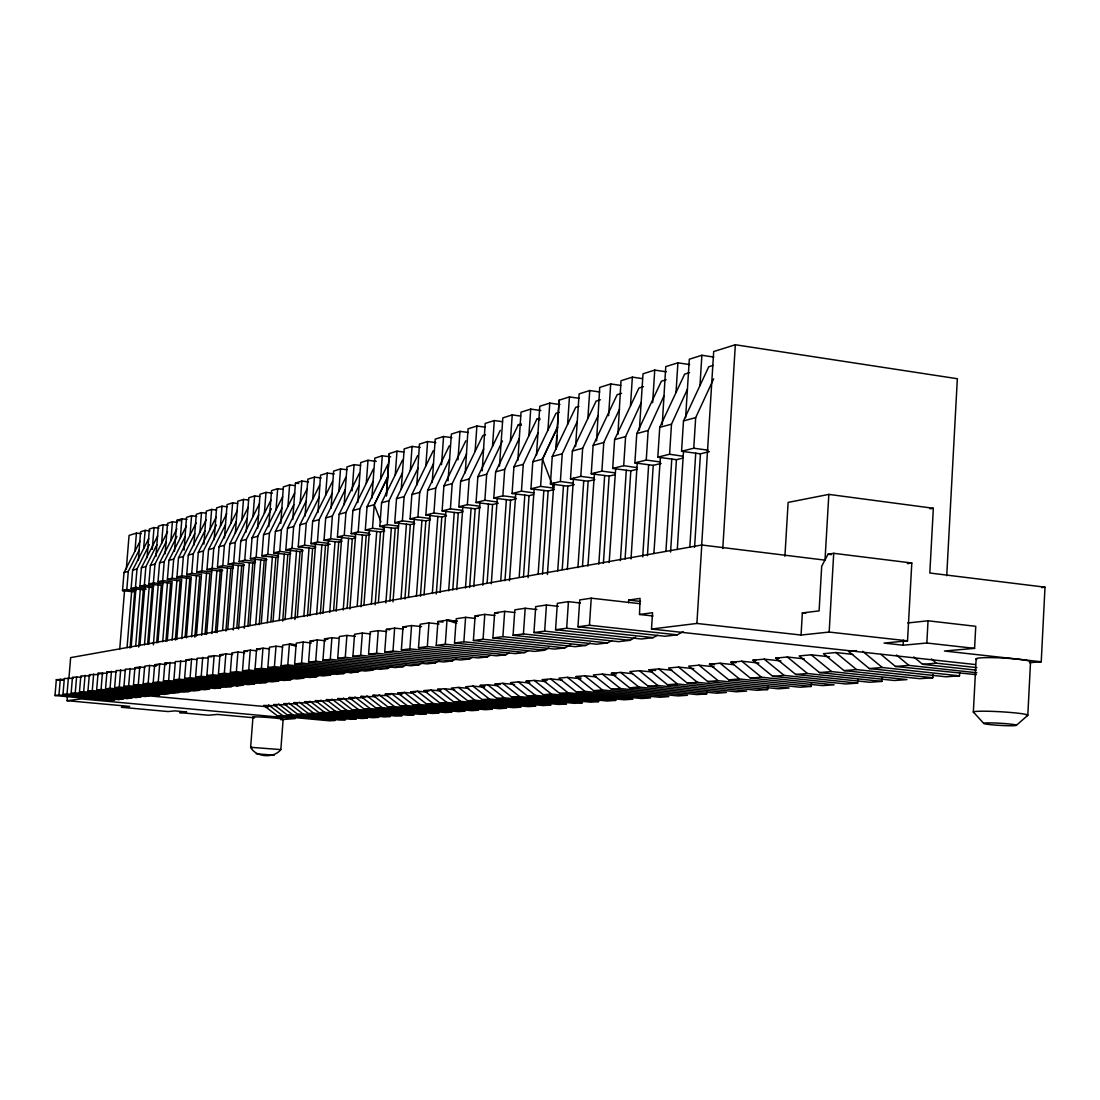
<?xml version="1.0" encoding="UTF-8"?>
<svg xmlns="http://www.w3.org/2000/svg" width="1100" height="1100" viewBox="0 0 1100 1100"><rect width="100%" height="100%" fill="white"/><g stroke="black" fill="none" stroke-linecap="round" stroke-linejoin="round"><path stroke-width="1.5" d="M617.925 434.294L621.005 380.71L632.362 377.135L642.139 378.565M1029.463 662.668L1041.233 661.774L1045 587.166L929.816 573.018L933.336 508.269L828.836 494.395L788.122 502.411L784.919 556.298M596.585 440.811L599.72 387.406L610.706 383.955L620.812 385.413M1041.233 661.774L944.446 651.007L974.586 648.368L975.755 626.312L928.029 620.799L907.747 622.957M976.154 658.845L973.349 712.003L983.661 723.332M556.215 449.226L559.144 400.166L569.442 396.921L579.288 398.324M628.513 602.745L628.691 600.077L640.062 598.414L639.499 614.474L652.548 612.714L651.502 629.021L696.891 623.452L801.061 635.044L802.354 612.92L819.101 610.885L821.7 566.252L828.011 554.221L833.718 553.314L911.804 563.007L907.527 640.846L884.056 643.087L903.155 645.219L926.832 643.019L928.029 620.799M852.72 654.376L835.876 652.534L823.446 653.689L843.975 670.601L919.779 678.686L932.814 677.751L932.979 674.52M946.729 575.74L957.344 378.73L735.336 344.754L713.68 351.56L701.663 545.449M856.529 650.623L848.513 651.365L869.303 668.566L946.055 676.803L959.503 675.854L959.681 672.567M804.306 658.845L787.352 657.016L775.706 658.102L795.699 674.465L869.688 682.261L881.911 681.395L882.104 678.04M903.155 645.219L903.43 640.159M465.259 472.78L468.036 428.821L476.891 426.03L484.99 427.13M482.199 470.841L485.183 423.431L494.299 420.558L502.494 421.685M653.881 553.451L660.413 456.871M662.241 424.82L665.761 366.63L677.902 362.821L689.631 364.567M828.836 494.395L825.014 560.134L701.786 544.995L70.648 657.621L68.984 677.49M801.061 635.044L829.166 632.06L833.718 553.314M780.973 660.949L764.225 659.161L752.936 660.206L772.681 676.308L845.79 683.966L857.643 683.127L857.835 679.814M693.866 668.676L678.535 667.081L668.525 668.002L687.335 683.155L757.089 690.305L767.621 689.549L767.814 686.194M733.576 664.661L720.088 663.231L709.459 664.221L728.723 679.841L800.126 687.225L811.291 686.428L811.47 683.224M386.485 495.729L389.29 453.585L396.99 451.165L403.769 452.045M416.804 485.114L419.471 444.084L427.598 441.54L435.82 442.626M559.116 412.376L555.981 413.325L532.799 461.752L530.942 488.812L540.595 486.406L553.575 488.07L553.891 483.01L547.401 574.489M556.064 447.604L556.779 435.806M509.465 580.745L515.735 494.038M517.839 460.405L521.043 412.156L530.723 409.104L540.801 410.506M713.171 365.434L708.73 366.781L683.485 420.929L681.56 451.261L693.756 448.223L695.681 417.615L713.666 378.812M689.824 547.305L695.736 453.186M699.971 385.55L701.882 355.272L713.763 357.074M694.581 547.305L700.439 453.832L709.308 451.674M696.891 623.452L701.786 544.995M632.514 673.654L620.606 672.43L611.421 673.283L629.571 687.789L697.001 694.595L706.668 693.908L706.874 690.69M722.782 548.584L735.336 344.754M317.982 512.504L320.554 475.2L327.291 473.082L334.084 473.935M331.045 508.365L333.603 471.103L340.519 468.916L346.995 469.741M631.015 558.938L637.271 462.495M639.361 430.1L643.019 373.794L654.748 370.095L666.311 371.8M666.146 379.761L661.402 381.205L636.776 433.579L634.879 462.908L646.25 460.061L648.148 430.499L663.877 396.138M642.716 556.861L648.656 464.736M652.644 402.71L654.748 370.095M647.433 555.624L653.235 465.355L661.114 463.43M682.962 458.095L676.431 459.69L657.814 457.188L659.725 427.364L684.654 374.124L689.562 372.625M657.814 457.188L669.584 454.245L671.495 424.174L687.418 389.235M665.926 551.306L671.784 459.071M676.019 392.576L677.902 362.821M670.574 552.09L676.431 459.69M677.284 549.533L683.499 451.248M685.616 417.725L689.315 359.232L701.882 355.272M280.775 523.38L283.36 486.901L289.603 484.935L294.539 485.54M424.05 594.935L430.045 515.02M432.19 482.515L435.201 439.147L443.561 436.521L451.88 437.621M683.059 631.702L677.174 634.851L665.046 636.254L577.954 626.766L579.741 599.926L591.236 598.18L640.2 603.721M582.477 566.514L588.143 481.236L594.798 479.614M615.024 474.678L609.125 476.121L591.25 473.77L593.134 445.404L617.169 394.68L621.61 393.332M587.936 566.101L594.454 473.041M577.954 626.766L589.449 625.254L591.236 598.18M591.25 473.77L601.893 471.13L603.776 442.516L619.575 409.118M598.826 564.176L604.67 475.53M608.616 415.69L610.706 383.955M603.391 563.379L609.125 476.121M636.914 469.342L630.809 470.828L612.7 468.435L614.598 439.587L638.921 388.053L643.5 386.664M609.152 562.581L615.725 467.871M612.7 468.435L623.7 465.685L625.598 436.604L641.135 402.806M620.414 560.587L626.299 470.223M630.479 405.928L632.362 377.135M545.889 681.587L534.215 680.419L526.185 681.161L543.345 694.705L607.214 701.002L615.67 700.398L615.876 697.152M625.089 559.006L630.809 470.828M257.62 528.192L260.04 494.23L265.994 492.36L272.429 493.144M378.4 602.566L384.23 526.281M386.293 495.784L389.29 453.585M540.595 486.406L542.465 459.14L557.301 427.377L559.144 400.166M635.635 637.285L629.915 640.337L618.599 641.644L533.954 632.555L535.714 606.636L546.439 605L558.332 606.334M538.148 574.214L543.84 490.462M547.938 430.127L549.78 403.109L559.982 404.553M542.493 574.145L548.13 491.013L554.373 489.486M574.269 484.632L567.82 486.2L550.413 483.959L552.269 456.473L575.74 407.316L578.971 406.326M533.954 632.555L544.665 631.152L546.439 605M550.413 483.959L560.381 481.47L562.237 453.777L577.252 421.534M557.727 570.982L563.475 485.636M567.6 424.366L569.442 396.921M657.484 635.319L653.125 637.643L641.424 639.004L555.569 629.709L557.342 603.336L568.439 601.645L580.388 603.02M562.224 569.539L567.82 486.2M588.143 481.236L570.501 478.954L572.371 451.027L596.118 401.101L600.408 399.795M567.339 569.525L573.457 478.266M575.575 446.559L579.109 393.882L589.737 390.541L599.72 391.971M555.569 629.709L566.665 628.251L568.439 601.645M570.501 478.954L580.8 476.382L582.67 448.236L598.276 415.374M577.94 567.641L583.743 480.672M587.881 418.413L589.737 390.541M203.899 544.143L206.333 511.115L211.64 509.451L216.508 510.029M349.855 609.056L355.712 533.266M357.83 502.562L360.717 462.564L367.991 460.281L376.283 461.354M484.797 614.391L475.118 615.876L473.385 640.516L483.065 639.251L484.797 614.391L494.849 615.519M487.107 583.33L492.594 504.556L498.3 503.168M516.423 498.74L510.551 500.184L493.79 498.066L495.619 471.831L518.279 424.82L521.221 423.926M491.301 583.729L497.228 498.534M499.482 466.084L502.837 417.876L512.229 414.92L520.534 416.061M590.232 643.101L585.805 645.452L575.231 646.676L492.896 637.959L494.643 612.893L504.652 611.366L514.827 612.521M493.79 498.066L502.865 495.811L504.707 469.37L519.214 438.543M500.761 580.621L506.371 499.647M510.414 441.127L512.229 414.92M504.982 580.745L510.551 500.184M533.596 494.56L529.045 495.66L512.077 493.515L513.92 466.868L536.841 419.169L539.88 418.234M492.896 637.959L502.906 636.639L504.652 611.366M512.077 493.515L521.441 491.178L523.284 464.337L537.969 433.043M611.985 640.544L607.489 642.936L596.558 644.201L513.081 635.305L514.827 609.826L525.181 608.245L536.91 609.538M519.173 577.335L524.81 495.124M528.894 435.71L530.723 409.104M523.49 576.936L529.045 495.66M513.081 635.305L523.421 633.944L525.181 608.245M528.082 577.679L534.105 489.486M536.442 455.276L539.798 406.257L549.78 403.109M184.071 550.179L186.505 517.357L191.579 515.763L196.68 516.368M463.086 511.761L458.26 512.944L442.118 510.95L443.905 485.842L465.795 440.811M436.315 593.986L441.815 516.959L446.518 515.804M436.232 645.411L437.924 621.541L446.999 620.152L457.243 621.266L446.999 620.152L445.294 644.215L436.232 645.411L515.295 653.634L524.893 652.52L527.918 650.925M440.096 592.336L445.885 511.184M448.044 480.851L451.385 434.06L459.979 431.351L468.408 432.479M442.118 510.95L450.409 508.888L452.21 483.601L466.592 453.97M448.663 590.81L454.231 512.449M457.957 459.828L459.979 431.351M452.788 589.944L458.26 512.944M480.15 507.595L475.172 508.819L458.837 506.784L460.639 481.305L482.776 435.641L485.554 434.789M456.706 589.627L462.839 506.976M548.859 647.969L544.541 650.237L534.641 651.393L454.506 643.005L456.225 618.75L465.589 617.32L475.502 618.42M458.837 506.784L467.376 504.652L469.191 478.995L483.739 448.951M465.479 588.074L471.089 508.31M475.104 451.481L476.891 426.03M454.506 643.005L463.87 641.768L465.589 617.32M469.631 587.538L475.172 508.819M492.594 504.556L476.053 502.494L477.868 476.644L500.266 430.306M473.784 586.589L479.957 502.824M476.053 502.494L484.853 500.294L486.681 474.251L502.453 440.935M482.79 585.241L488.469 504.047M492.498 446.38L494.299 420.558M138.394 560.092L140.58 531.795L145.131 530.365L149.999 530.929M285.01 619.864L290.593 549.34M292.738 519.53L295.446 483.092L301.854 481.085L308.495 481.91M385.88 602.91L391.366 527.862M395.244 474.884L396.99 451.165M472.436 657.429L469.521 658.955L460.776 659.959L384.725 652.176L386.389 629.393L394.652 628.127L403.191 629.035M414.755 523.559L410.314 524.645L394.749 522.761L396.509 498.685L417.684 455.482M389.895 601.067L395.216 528.33L398.09 527.629M393.016 601.879L398.791 522.775M401.225 489.445L404.181 448.896L412.074 446.421L420.2 447.48M394.749 522.761L402.366 520.864L404.126 496.623L418.027 468.215M384.725 652.176L392.975 651.09L394.652 628.127M401.005 598.799L406.436 524.178M410.328 470.47L412.074 446.421M430.416 519.736L425.851 520.85L410.094 518.939L411.854 494.533L433.263 450.725M404.924 598.977L410.314 524.645M490.366 655.325L487.41 656.879L478.39 657.924L401.362 649.99L403.04 626.862L411.551 625.556L421.534 626.615M408.416 597.465L414.356 518.911M410.094 518.939L417.918 516.986L419.705 492.401L433.441 463.691M401.362 649.99L409.874 648.876L411.551 625.556M416.433 596.296L421.919 520.369M425.837 465.919L427.598 441.54M441.815 516.959L425.865 515.006L427.652 490.243L449.295 445.844M420.42 596.227L425.851 520.85M508.846 653.166L505.849 654.734L496.554 655.806L418.522 647.735L420.214 624.236L429 622.902L439.024 623.989M425.865 515.006L433.936 512.999L435.724 488.056L449.611 458.947M418.522 647.735L427.309 646.58L429 622.902M432.328 593.477L437.841 516.464M441.554 464.585L443.561 436.521M206.58 634.48L211.956 568.549M214.129 539.632L216.59 507.897L222.008 506.192L226.93 506.784M227.769 629.296L233.117 563.406M235.345 533.252L237.806 501.229L243.485 499.441L248.504 500.046M246.18 531.864L248.792 497.764L254.609 495.935L259.683 496.554M336.174 611.256L341.743 536.731M344.149 504.707L346.981 466.895L354.076 464.654L360.635 465.493M359.411 473.234L339.13 514.236L337.411 537.048L344.245 535.356L345.964 512.38L358.999 485.513M423.486 662.461L418.962 664.812L410.96 665.748L337.714 658.364L339.336 636.556L346.899 635.415L355.396 636.309M343.228 610.005L348.576 538.368M352.124 490.848L354.076 464.654M370.301 534.408L366.217 535.411L351.175 533.624L352.894 510.51L373.395 468.971M347.091 608.616L352.289 538.808L355.603 537.996M337.714 658.364L345.262 657.36L346.899 635.415M351.175 533.624L358.188 531.877L359.92 508.599L373.092 481.388M439.601 660.688L435.311 662.915L427.075 663.877L352.921 656.356L354.558 634.246L362.34 633.064L370.604 633.944M357.184 606.1L362.464 534.957M366.286 483.381L367.991 460.281M384.725 530.888L380.518 531.919L365.296 530.104L367.043 506.674L387.764 464.599M360.938 606.732L366.217 535.411M363.962 604.876L369.504 529.939M371.855 498.135L374.811 458.136L382.291 455.785L390.679 456.871M352.921 656.356L360.69 655.339L362.34 633.064M365.296 530.104L372.515 528.303L374.248 504.721L387.571 477.139M371.388 603.817L376.723 531.465M380.572 479.188L382.291 455.785M456.486 658.707L452.155 660.962L443.671 661.952L368.582 654.294L370.232 631.854L378.249 630.63L386.609 631.524M395.216 528.33L379.816 526.487L381.562 502.741L402.518 460.103M375.155 604.78L380.518 531.919M372.515 528.303L383.996 529.678L384.244 526.281M368.582 654.294L376.599 653.249L378.249 630.63M379.816 526.487L387.228 524.631L388.987 500.734L402.435 472.78M174.488 551.196L176.921 520.369L181.885 518.815L186.931 519.406M283.14 719.428L280.83 749.595C274.079 758.505 255.901 757.515 250.635 747.299L252.972 717.09M281.064 665.803L287.801 664.923L289.396 644.174L296.202 644.875L289.396 644.174L282.645 645.205L281.064 665.803L350.873 672.719L358.022 671.894L360.91 670.409M291.335 618.736L296.505 551.141M300.204 502.755L301.854 481.085M315.686 547.731L312.62 548.487L298.238 546.824L299.915 524.865L319.577 485.375M294.869 619.506L300.053 551.554L303.05 550.825M297.289 617.678L302.472 549.684L291.995 548.377L285.821 549.918L287.485 528.234L306.955 489.225M305.03 516.106L307.849 479.201L314.421 477.125L321.131 477.978M376.998 667.934L372.625 670.189L365.269 671.041L294.635 664.015L296.23 643.129L303.16 642.07L311.355 642.936M298.238 546.824L304.549 545.243L306.24 523.146L319.137 497.2M303.834 616.509L309.031 548.075M312.744 499.07L314.421 477.125M294.635 664.015L301.565 663.107L303.16 642.07M330.234 544.184L325.504 545.339L310.956 543.648L312.647 521.414L332.516 481.429M307.491 616.165L312.62 548.487M309.952 615.67L315.673 543.111M310.956 543.648L317.446 542.039L319.137 519.654L332.173 493.377M392.054 666.16L387.64 668.456L380.078 669.322L308.591 662.186L310.2 641.011L317.322 639.911L325.614 640.791M316.621 614.487L321.874 544.926M325.614 495.303L327.291 473.082M341.949 541.324L338.718 542.121L324.019 540.389L325.71 517.88L345.785 477.386M308.591 662.186L315.714 661.251L317.322 639.911M320.334 613.882L325.504 545.339M322.919 613.36L328.666 539.99M324.019 540.389L330.674 538.739L332.379 516.065L345.276 489.541M406.051 665.115L403.067 666.655L395.299 667.562L322.946 660.303L324.555 638.811L331.897 637.697L338.607 638.399M329.739 612.398L335.046 541.681M338.827 491.439L340.519 468.916M333.603 610.418L338.718 542.121M322.946 660.303L330.275 659.34L331.897 637.697M139.892 645.604L144.98 584.966M147.084 557.659L149.38 529.031L154.028 527.574L158.936 528.138M157.919 642.648L163.075 580.594M165.124 553.809L167.544 523.325L172.397 521.799L177.403 522.376M259.476 503.69L240.776 540.884L239.154 561.55L244.75 560.148L246.373 539.371L258.651 514.938M237.916 652.025L231.853 652.946L230.326 672.471L236.376 671.688L237.916 652.025L244.667 652.712M244.282 628.265L249.397 562.705M252.986 516.601L254.609 495.935M266.97 559.625L264.192 560.312L250.401 558.745L252.038 537.845L270.916 500.197M319.522 675.166L316.525 676.706L309.925 677.476L242.509 670.876L244.049 651.09L250.264 650.141L256.836 650.801M247.899 626.106L252.808 563.09L255.516 562.416M249.851 625.611L255.296 558.002M250.401 558.745L256.135 557.315L257.771 536.291L271.384 508.709M242.509 670.876L248.724 670.051L250.264 650.141M255.722 624.566L260.741 559.914M264.371 513.26L265.994 492.36M278.699 556.765L275.853 557.466L261.924 555.871L263.56 534.71L282.645 496.623M333.025 673.585L329.986 675.139L323.221 675.923L255.021 669.226L256.575 649.179L262.955 648.202L269.61 648.876M259.201 624.69L264.192 560.312M261.264 623.576L266.296 558.553L256.135 557.315M268.757 526.707L271.549 490.614L277.654 488.689L282.535 489.294M261.924 555.871L267.795 554.414L269.431 533.129L281.957 508.104M255.021 669.226L261.401 668.388L262.955 648.202M267.3 622.765L272.374 557.067M276.018 509.85L277.654 488.689M290.73 553.836L287.801 554.538L273.721 552.929L275.385 531.506L294.649 492.965M270.916 621.514L275.853 557.466M348.095 671.344L343.819 673.53L336.861 674.341L267.864 667.535L269.431 647.212L275.99 646.223L282.673 646.91M273.006 621.748L278.561 552.214M273.721 552.929L279.744 551.43L281.394 529.884L293.796 504.639M267.864 667.535L274.423 666.683L275.99 646.223M279.18 620.648L284.295 554.139M287.966 506.344L289.603 484.935M282.7 621.087L287.801 554.538M291.995 548.377L293.659 526.556L306.185 500.995M191.579 636.914L196.46 575.685M205.026 634.246L209.839 573.567L196.749 572.124L198.316 552.393L216.315 516.835M199.939 532.152L201.492 512.641L206.319 513.219M191.565 659.079L186.093 659.918L184.607 678.494L190.08 677.765L191.565 659.079L196.666 659.587M194.837 637.161L199.705 576.043L186.739 574.612L188.292 555.115L206.126 519.942M196.749 572.124L201.836 570.859L203.417 551.018L216.411 524.975M268.923 681.092L266.049 682.564L260.095 683.251L195.607 677.036L197.106 658.24L207.845 657.896M201.63 635.36L206.566 573.21M210.072 529.183L211.64 509.451M222.736 570.419L220.206 571.038L206.979 569.566L208.56 549.615L226.738 513.659M195.607 677.036L201.218 676.308L202.716 657.388M206.979 569.566L212.19 568.274L213.785 548.212L225.486 524.659M282.549 678.934L278.19 681.148L272.085 681.862L206.883 675.565L208.395 656.521L214.143 655.641L220.742 656.315M211.929 633.545L216.906 570.666M220.426 526.144L222.008 506.192M233.406 567.82L230.821 568.452L217.456 566.954L219.051 546.783L237.394 510.414M215.366 632.418L220.206 571.038M206.883 675.565L212.63 674.809L214.143 655.641M216.961 632.651L221.952 569.429L212.19 568.274M224.441 537.928L227.067 504.598L232.623 502.851L237.6 503.456M217.456 566.954L222.791 565.634L224.386 545.325L236.211 521.51M293.576 678.205L290.647 679.704L284.377 680.433L218.46 674.039L219.972 654.748L225.871 653.854L232.554 654.527M222.585 630.231L227.48 568.081M231.028 523.036L232.623 502.851M244.337 565.152L241.684 565.799L228.181 564.286L229.79 543.868L248.311 507.086M225.899 631.111L230.821 568.452M218.46 674.039L224.345 673.269L225.871 653.854M228.181 564.286L233.64 562.925L235.249 542.382L247.184 518.306M233.255 629.998L238.315 565.428M241.876 519.86L243.485 499.441M236.803 628.086L241.684 565.799M157.699 535.92L141.405 567.82L139.892 586.286L144.347 585.186L145.874 566.61L156.86 544.775M139.741 666.985L134.887 667.714L133.458 685.217L138.311 684.571L139.741 666.985L144.829 667.466M156.681 642.785L161.329 585.406L148.858 584.059L150.384 565.386L167.558 531.699M144.485 644.793L149.16 587.29M152.254 549.354L154.028 527.574M143.206 683.925L148.17 683.279L209.633 689.109L204.353 689.727L143.206 683.925L144.65 666.229L149.614 665.473L156.131 666.105M147.689 643.803L152.254 587.62L139.892 586.286M148.858 584.059L153.409 582.918L154.935 564.149L166.031 542.094M148.789 644.023L153.752 582.918M155.911 556.394L158.359 526.199L163.116 524.714L168.066 525.291M148.17 683.279L149.614 665.473M165.935 641.135L170.61 583.151L158.015 581.776L159.555 562.898L176.894 528.852M153.368 644.889L158.221 585.076M161.604 543.386L163.116 524.714M223.369 686.345L220.385 687.857L214.981 688.49L153.189 682.619L154.632 664.716L159.72 663.933L166.32 664.579M158.015 581.776L162.676 580.607L164.216 561.632L176.907 536.374M153.189 682.619L158.262 681.945L159.72 663.933M175.34 640.035L180.097 580.827L167.379 579.439L168.919 560.368L186.423 525.951M162.704 641.795L167.475 582.808M170.871 540.678L172.397 521.799M234.396 685.053L231.385 686.579L225.844 687.225L163.405 681.271L164.876 663.149L175.079 662.846M167.379 579.439L172.136 578.256L173.69 559.075L185.171 536.484M163.405 681.271L168.616 680.584L170.074 662.351M185.144 636.625L189.791 578.462L176.949 577.06L178.502 557.769L196.171 522.981M172.123 640.118L176.921 580.484M180.345 537.9L181.885 518.815M176.949 577.06L181.816 575.836L183.37 556.449L194.755 533.665M245.699 683.732L242.66 685.273L236.981 685.933L173.882 679.896L175.354 661.554L185.735 661.237M181.734 638.66L186.587 578.119M190.039 535.054L191.579 515.763M173.882 679.896L179.218 679.195L180.689 660.743M186.436 637.821L191.304 576.95L181.816 575.836M193.834 545.325L196.309 514.277L201.492 512.641M186.739 574.612L191.716 573.375L193.284 553.768L204.971 530.668M238.549 629.062L243.815 564.066L233.64 562.925M153.161 694.485L145.516 696.548L87.945 691.199L89.32 674.658L98.739 674.493M87.945 691.199L92.276 690.621L93.651 673.998M162.553 693.385L159.486 694.925L154.784 695.475L96.649 690.058L98.037 673.337L107.346 673.131M96.649 690.058L101.062 689.466L102.465 672.664M171.903 692.381L164.257 694.375L105.545 688.889L106.934 671.976L116.394 671.756M105.545 688.889L110.055 688.284L111.458 671.289M181.734 691.24L173.938 693.248L114.634 687.692L116.036 670.587L125.647 670.368M130.061 648.024L134.654 591.924L122.526 590.618L124.011 572.536L140.016 541.283M119.749 648.89L124.616 589.614M126.294 569.291L129.071 535.411L136.428 533.101L141.24 533.665M122.526 590.618L126.802 589.559L128.301 571.368L139.26 549.931M114.634 687.692L119.267 687.074L120.67 669.886M146.19 589.105L143.358 589.793L131.12 588.486L132.619 570.199L148.761 538.629M127.036 647.652L131.629 591.594M134.942 551.21L136.428 533.101M191.785 690.058L188.884 691.515L183.851 692.106L123.942 686.469L125.359 669.171L135.135 668.938M131.12 588.486L135.479 587.386L136.991 569.016L149.353 544.541M131.161 646.91L136.056 587.194M123.942 686.469L128.672 685.836L130.103 668.456M135.657 646.36L140.305 589.462M143.632 548.652L145.131 530.365M138.683 647.061L143.358 589.793M176.729 639.54L181.72 579.301L172.136 578.256M196.419 636.048L201.492 574.461L191.716 573.375M55 695.53L58.96 695.007L114.62 700.136L110.399 700.631L55 695.53L56.334 679.69L63.566 679.388M58.96 695.007L60.307 679.085M126.17 697.661L118.896 699.641L62.975 694.485L64.323 678.48L73.315 678.329M62.975 694.485L67.031 693.949L68.379 677.861M254.114 717.791L217.36 714.436L208.299 715.22L179.561 712.607L186.587 711.947L174.941 710.889L167.998 711.549L121.399 707.286L129.676 706.406L67.031 700.686L67.458 695.709M134.97 696.63L127.586 698.638L71.115 693.413L72.476 677.229L81.606 677.077M71.115 693.413L75.254 692.862L76.615 676.596M143.963 695.571L136.455 697.606L79.448 692.312L80.809 675.964L90.076 675.799M79.448 692.312L83.669 691.763L85.044 675.317M167.228 640.998L172.164 581.652L162.676 580.607M553.575 488.07L542.465 459.14L557.7 427.268M380.957 521.881L374.248 504.721L387.86 477.056M1016.345 725.34A16.404 1.073 3.3 0 0 992.764 722.947A16.404 1.073 3.3 0 0 990.921 724.694A16.404 1.073 3.3 0 0 1016.345 725.34L1027.812 715.33L1030.521 662.021A27.28 2.365 3.1 0 0 1001.454 657.938A27.28 2.365 3.1 0 0 976.718 659.491M473.385 640.516L554.606 649.069L564.836 647.886L570.666 644.806M350.873 672.719L353.732 671.248M230.326 672.471L296.986 678.975L303.421 678.219L306.391 676.706M284.377 680.433L287.293 678.947M236.981 685.933L240.02 684.393M184.607 678.494L248.394 684.612L254.21 683.939L257.056 682.495M133.458 685.217L193.985 690.924L199.141 690.332L202.056 688.848M124.011 572.536L128.301 571.368M132.619 570.199L136.991 569.016M141.405 567.82L145.874 566.61M150.384 565.386L154.935 564.149M159.555 562.898L164.216 561.632M168.919 560.368L173.69 559.075M178.502 557.769L183.37 556.449M188.292 555.115L193.284 553.768M198.316 552.393L203.417 551.018M208.56 549.615L213.785 548.212M219.051 546.783L224.386 545.325M229.79 543.868L235.249 542.382M240.776 540.884L246.373 539.371M252.038 537.845L257.771 536.291M263.56 534.71L269.431 533.129M275.385 531.506L281.394 529.884M287.485 528.234L293.659 526.556M299.915 524.865L306.24 523.146M312.647 521.414L319.137 519.654M325.71 517.88L332.379 516.065M339.13 514.236L345.964 512.38M352.894 510.51L359.92 508.599M367.043 506.674L374.248 504.721M381.562 502.741L388.987 500.734M396.509 498.685L404.126 496.623M411.854 494.533L419.705 492.401M427.652 490.243L435.724 488.056M443.905 485.842L452.21 483.601M460.639 481.305L469.191 478.995M477.868 476.644L486.681 474.251M495.619 471.831L504.707 469.37M513.92 466.868L523.284 464.337M532.799 461.752L542.465 459.14M552.269 456.473L562.237 453.777M572.371 451.027L582.67 448.236M593.134 445.404L603.776 442.516M614.598 439.587L625.598 436.604M636.776 433.579L648.148 430.499M659.725 427.364L671.495 424.174M683.485 420.929L695.681 417.615M930.05 508.846L933.336 508.269M907.362 563.64L911.804 563.007M280.06 749.705L280.83 749.595L250.635 747.299L252.23 747.725M256.218 753.803L274.34 755.191M67.031 700.686L81.317 698.926L295.226 718.589L280.72 719.689M1041.59 587.579L1045 587.166M276.884 705.746L263.684 705.43L277.599 716.018L329.752 720.816L334.964 720.445L282.59 715.619L277.599 716.018M286.976 704.825L273.597 704.509L287.636 715.206L340.244 720.074L345.579 719.689L292.724 714.808L287.636 715.206M297.275 703.89L283.718 703.574L297.88 714.395L350.969 719.304L356.4 718.919L303.077 713.969L297.88 714.395M308.344 713.556L313.651 713.13L367.455 718.121L361.9 718.52L308.344 713.556L294.044 702.625L307.794 702.941M319.028 712.69L324.459 712.264L378.757 717.324L373.079 717.723L319.028 712.69L304.604 701.649L318.175 701.924M329.945 711.824L335.486 711.37L390.294 716.499L384.491 716.911L329.945 711.824L315.384 700.645L329.147 700.92M341.096 710.93L346.761 710.476L402.078 715.646L396.151 716.072L341.096 710.93L326.397 699.627L340.368 699.902M352.495 710.009L358.297 709.541L414.123 714.794L408.059 715.22L352.495 710.009L337.659 698.582L351.821 698.871M364.155 709.074L370.081 708.606L426.429 713.914L420.241 714.354L364.155 709.074L349.168 697.524L363.55 697.799M376.076 708.125L382.14 707.63L439.024 713.02L432.699 713.46L376.076 708.125L360.938 696.438L375.196 696.671M388.259 707.149L394.46 706.64L451.908 712.099L445.431 712.553L388.259 707.149L372.969 695.324L387.447 695.558M400.73 706.145L407.082 705.636L465.08 711.15L458.453 711.631L400.73 706.145L385.289 694.183L391.559 693.605L401.679 694.581M413.49 705.114L419.994 704.591L478.555 710.188L471.776 710.669L413.49 705.114L397.897 693.014L404.319 692.423L412.83 693.248M426.566 704.069L433.207 703.533L492.36 709.211L485.416 709.706L426.566 704.069L410.809 691.831L417.368 691.212L427.295 692.189M439.931 702.996L446.751 702.446L506.481 708.194L499.373 708.702L439.931 702.996L424.022 690.607L430.746 689.989L440.77 690.965M453.64 701.896L460.611 701.346L520.946 707.162L513.673 707.685L453.64 701.896L437.553 689.356L444.441 688.71L454.575 689.714M468.71 688.421L458.48 687.418L451.426 688.077L467.665 700.769L528.316 706.64L535.769 706.104L474.815 700.205L467.665 700.769M484.481 687.239L472.876 686.084L465.63 686.757L482.061 699.614L543.317 705.567L550.962 705.018L489.376 699.036L482.061 699.614M496.801 698.431L504.309 697.84L566.527 703.904L558.69 704.468L496.801 698.431L480.205 685.41L487.616 684.723L497.681 685.726M511.913 697.221L519.626 696.602L582.491 702.763L574.461 703.34L511.913 697.221L495.138 684.035L502.755 683.32L514.607 684.502M529.829 683.045L518.279 681.89L510.469 682.619L527.423 695.984L590.631 702.185L598.868 701.594L535.329 695.351L527.423 695.984M559.68 693.399L567.999 692.725L632.899 699.174L624.223 699.793L559.68 693.399L542.327 679.663L550.564 678.906L562.375 680.102M581.006 678.741L567.366 677.352L558.91 678.136L576.441 692.051L641.699 698.541L650.609 697.909L585.007 691.364L576.441 692.051M593.67 690.676L602.456 689.961L668.786 696.602L659.643 697.263L593.67 690.676L575.933 676.569L584.623 675.757L596.269 676.94M615.821 675.496L602.36 674.121L593.436 674.946L611.366 689.246L678.067 695.942L687.473 695.269L620.414 688.531L611.366 689.246M652.671 672.072L639.361 670.697L629.915 671.577L648.271 686.29L716.471 693.206L726.412 692.491L657.827 685.52L648.271 686.29M667.521 684.75L677.352 683.952L746.721 691.048L736.491 691.776L667.521 684.75L648.945 669.817L658.666 668.91L672.127 670.312M714.01 666.765L698.995 665.184L688.696 666.146L707.726 681.519L778.291 688.793L789.126 688.009L718.149 680.694L707.726 681.519M750.379 678.109L761.447 677.215L834.116 684.805L822.621 685.616L750.379 678.109L730.867 662.241L741.812 661.224L758.89 663.053M829.524 656.796L811.223 654.816L799.191 655.93L819.445 672.567L894.341 680.501L906.964 679.594L831.614 671.591L819.445 672.567M543.345 694.705L551.457 694.059L615.67 700.398M629.571 687.789L638.852 687.046L706.668 693.908M687.335 683.155L697.455 682.344L767.621 689.549M728.723 679.841L739.475 678.975L811.291 686.428M772.681 676.308L784.107 675.4L857.643 683.127M795.699 674.465L807.482 673.53L881.911 681.395M843.975 670.601L856.529 669.584L932.814 677.751M869.303 668.566L882.282 667.521L959.503 675.854M880.99 654.445L895.469 666.462L908.889 665.39L976.896 672.774M913.756 656.961L922.543 664.29L936.43 663.19L976.869 667.604M976.277 674.644L895.469 666.462M67.031 693.949L123.214 699.132M56.334 679.69L62.838 680.295M294.044 702.625L297.426 702.941M119.267 687.074L178.86 692.684M110.055 688.284L169.07 693.811M101.062 689.466L159.486 694.925M92.276 690.621L268.551 706.888M83.669 691.763L140.951 697.084M75.254 692.862L131.986 698.115M106.934 671.976L110.206 672.293M360.938 696.438L365.874 696.905M179.218 679.195L242.66 685.273M98.037 673.337L103.152 673.819M349.168 697.524L354.255 698.005M168.616 680.584L231.385 686.579M337.659 698.582L342.705 699.064M158.262 681.945L220.385 687.857M326.397 699.627L331.389 700.109M315.384 700.645L321.984 701.277M138.311 684.571L199.141 690.332M304.604 701.649L309.719 702.13M128.672 685.836L188.884 691.515M424.022 690.607L429 691.089M154.632 664.716L157.919 665.033M224.345 673.269L290.647 679.704M410.809 691.831L415.745 692.312M212.63 674.809L278.19 681.148M397.897 693.014L402.985 693.509M134.887 667.714L139.947 668.209M201.218 676.308L266.049 682.564M385.289 694.183L390.321 694.664M190.08 677.765L254.21 683.939M372.969 695.324L377.96 695.805M287.801 664.923L358.022 671.894M480.205 685.41L485.196 685.905M274.423 666.683L343.819 673.53M186.093 659.918L189.475 660.248M261.401 668.388L329.986 675.139M248.724 670.051L316.525 676.706M437.553 689.356L440.908 689.686M164.876 663.149L168.19 663.479M236.376 671.688L303.421 678.219M542.327 679.663L547.36 680.171M330.275 659.34L403.067 666.655M244.049 651.09L247.472 651.434M526.185 681.161L529.513 681.491M315.714 661.251L387.64 668.456M219.972 654.748L223.314 655.091M301.565 663.107L372.625 670.189M495.138 684.035L500.197 684.53M208.395 656.521L211.695 656.851M376.599 653.249L452.155 660.962M575.933 676.569L580.896 677.064M360.69 655.339L435.311 662.915M345.262 657.36L418.962 664.812M256.575 649.179L259.875 649.509M427.309 646.58L505.849 654.734M648.945 669.817L655.641 670.505M324.555 638.811L327.924 639.169M409.874 648.876L487.41 656.879M310.2 641.011L313.514 641.341M611.421 673.283L616.495 673.805M392.975 651.09L469.521 658.955M483.065 639.251L564.836 647.886M386.389 629.393L389.785 629.75M709.459 664.221L714.491 664.744M463.87 641.768L544.541 650.237M445.294 644.215L524.893 652.52M437.924 621.541L443.011 622.091M775.706 658.102L779.075 658.46M523.421 633.944L607.489 642.936M752.936 660.206L756.264 660.55M502.906 636.639L585.805 645.452M403.04 626.862L406.34 627.206M730.867 662.241L735.955 662.777M589.449 625.254L677.174 634.851M922.543 664.29L976.126 670.134M475.118 615.876L478.473 616.234M153.409 582.918L162.814 583.949M566.665 628.251L653.125 637.643M544.665 631.152L629.915 640.337M135.479 587.386L144.705 588.39M201.836 570.859L211.709 571.945M651.502 629.021L975.439 664.565M494.643 612.893L498.039 613.264M829.166 632.06L907.527 640.846M926.832 643.019L974.586 648.368M222.791 565.634L232.87 566.761M639.499 614.474L653.056 615.986M267.795 554.414L278.3 555.61M628.691 600.077L640.558 601.439M244.75 560.148L255.035 561.316M239.154 561.55L252.808 563.09M126.802 589.559L135.767 590.576M304.549 545.243L315.411 546.507M285.821 549.918L300.053 551.554M279.744 551.43L290.359 552.654M802.354 612.92L805.764 613.305M144.347 585.186L153.491 586.231M337.411 537.048L352.289 538.808M176.921 520.369L180.276 520.768M317.446 542.039L328.419 543.317M344.245 535.356L355.465 536.676M402.366 520.864L414.123 522.294M417.918 516.986L429.825 518.43M295.446 483.092L298.746 483.505M467.376 504.652L479.71 506.192M828.011 554.221L831.394 554.634M450.409 508.888L462.591 510.386M530.942 488.812L548.13 491.013M502.865 495.811L515.515 497.406M330.674 538.739L341.495 540.1M358.188 531.877L369.256 533.294M580.8 476.382L594.124 478.129M387.228 524.631L398.544 526.102M601.893 471.13L615.395 472.904M646.25 460.061L660.124 461.931M634.879 462.908L653.235 465.355M433.936 512.999L445.651 514.553M681.56 451.261L700.439 453.832M484.853 500.294L496.994 501.957M536.841 419.169L540.031 419.609M693.756 448.223L708.015 450.175M518.279 424.82L521.428 425.26M521.441 491.178L533.871 492.91M560.381 481.47L573.114 483.271M623.7 465.685L636.928 467.624M669.584 454.245L683.183 456.266M289.396 644.174L295.817 646.223M446.999 620.152L456.72 623.342M278.63 704.041L292.724 714.808M268.62 704.963L282.59 715.619M309.952 701.154L324.459 712.264M299.296 702.13L313.651 713.13M288.86 703.092L303.077 713.969M331.994 699.105L346.761 710.476M320.856 700.136L335.486 711.37M355.011 696.987L370.081 708.606M343.379 698.06L358.297 709.541M379.101 694.76L394.46 706.64M366.919 695.888L382.14 707.63M404.319 692.423L419.994 704.591M391.559 693.605L407.082 705.636M430.746 689.989L446.751 702.446M417.368 691.212L433.207 703.533M458.48 687.418L474.815 700.205M444.441 688.71L460.611 701.346M472.876 686.084L489.376 699.036M502.755 683.32L519.626 696.602M487.616 684.723L504.309 697.84M518.279 681.89L535.329 695.351M550.564 678.906L567.999 692.725M534.215 680.419L551.457 694.059M567.366 677.352L585.007 691.364M602.36 674.121L620.414 688.531M584.623 675.757L602.456 689.961M620.606 672.43L638.852 687.046M639.361 670.697L657.827 685.52M658.666 668.91L677.352 683.952M698.995 665.184L718.149 680.694M678.535 667.081L697.455 682.344M720.088 663.231L739.475 678.975M741.812 661.224L761.447 677.215M764.225 659.161L784.107 675.4M787.352 657.016L807.482 673.53M811.223 654.816L831.614 671.591M835.876 652.534L856.529 669.584M862.661 651.269L882.282 667.521M896.418 655.009L908.889 665.39M931.37 658.955L936.43 663.19M382.772 526.556L383.996 529.678M254.567 717.599A15.152 0.77 4.3 0 1 267.039 717.406A15.152 0.77 4.3 0 1 282.356 719.565M973.926 712.525A27.321 1.884 3.3 0 1 1002.237 711.865A27.321 1.884 3.3 0 1 1026.396 715.729"/></g></svg>
